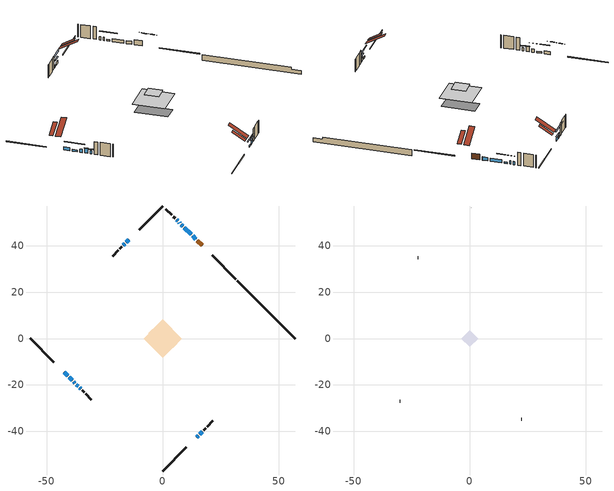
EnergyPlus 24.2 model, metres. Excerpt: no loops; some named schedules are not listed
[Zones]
conditioned space
 floor adiabatic (AdiabaticFloorConstruction): -8.21,0 0,8.21 8.21,0 0,-8.21 z3.35
 floor foundation (Slab1 construction): -6.22,2.24 -2.24,6.22 6.22,-2.24 2.24,-6.22 z-1.3
 wall outside (RimJoist1 construction): 0,-57.04 10.21,-46.83 / -57.04,0 -46.83,-10.21 / 0,57.04 -10.21,46.83 / 31.49,25.55 21.28,35.76 z0.91:1.21
 wall outside (AdiabaticWallConstruction 1): 16.94,40.09 14.88,42.15 z0.91:2.94
 wall outside (AdiabaticWallConstruction): -14.54,42.49 -15.62,41.42 / 14.23,42.81 12.91,44.13 / 12.25,44.79 9.34,47.7 / -42.49,-14.54 -40.98,-16.05 / 15.85,-41.19 16.92,-40.11 / -38.38,-18.66 -37.81,-19.22 / 7.38,49.66 7.05,49.98 / 6.4,50.64 6.02,51.02 / -35.75,-21.29 -35.37,-21.67 z0.91:2.13; 8.68,48.35 8.03,49 / -16.28,40.76 -16.92,40.11 / 14.54,-42.5 15.19,-41.85 / -40.33,-16.71 -39.03,-18 z0.91:1.52; -37.16,-19.88 -36.4,-20.64 z0.91:2.74
 wall outside (Wall1 construction): 17.58,-39.46 18.42,-38.62 / -34.71,-22.33 -33.87,-23.16 / -17.58,39.46 -18.42,38.62 / 5.36,51.67 4.53,52.51 z0.91:5.79
 wall outside (Wall2 construction): 19.07,-37.96 21.56,-35.47 / -33.22,-23.82 -30.73,-26.31 / -19.07,37.96 -21.56,35.47 / 3.87,53.17 1.38,55.66 z0.91:5.79
 wall foundation (FoundationWall1 construction): 32.14,24.89,-1.3 32.14,24.89,0.91 54.55,2.49,0.91 54.55,2.49,0.12 57.04,0,0.12 57.04,0,-1.3
 window (WindowConstruction): -14.54,42.49 -15.62,41.42 z0.91:2.13
 window (WindowConstruction 3): 14.23,42.81 12.91,44.13 z0.91:2.13
 window (WindowConstruction 4): 12.25,44.79 9.34,47.7 z0.91:2.13
 window (WindowConstruction 5): -42.49,-14.54 -40.99,-16.05 z0.91:2.13
 window (WindowConstruction 10): 8.68,48.35 8.04,49 z0.91:1.52
 window (WindowConstruction 11): -16.28,40.76 -16.92,40.11 z0.91:1.52
 window (WindowConstruction 12): 14.54,-42.49 15.19,-41.85 z0.91:1.52
 window (WindowConstruction 13): -40.33,-16.71 -39.04,-18 z0.91:1.52
 window (WindowConstruction 1): 15.85,-41.19 16.92,-40.11 z0.91:2.13
 window (WindowConstruction 2): -38.38,-18.66 -37.81,-19.22 z0.91:2.13
 window (WindowConstruction 6): 7.38,49.66 7.06,49.98 z0.91:2.13
 window (WindowConstruction 7): 6.4,50.64 6.02,51.02 z0.91:2.13
 window (WindowConstruction 8): -37.16,-19.88 -36.4,-20.64 z0.91:2.74
 window (WindowConstruction 9): -35.74,-21.29 -35.37,-21.67 z0.91:2.13
 door (Door): 16.94,40.09 14.88,42.15 z0.91:2.94
 ceiling adiabatic (AdiabaticFloorConstruction): 0,-8.21 8.21,0 0,8.21 -8.21,0 z3.35
 roof outside (Roof2 construction): 13.89,-43.15,5.79 9.1,-38.37,9.73 7.72,-39.75,9.73 12.5,-44.54,5.79; -43.15,-13.89,5.79 -38.37,-9.1,9.73 -39.75,-7.72,9.73 -44.54,-12.5,5.79; -13.89,43.15,5.79 -9.1,38.37,9.73 -7.72,39.75,9.73 -12.5,44.54,5.79; 17.6,39.44,5.79 12.82,34.65,9.73 14.2,33.27,9.73 18.98,38.05,5.79
attic - vented
 floor to conditioned space (Floor1 construction Reversed): -3.65,0 0,3.65 3.65,0 0,-3.65 z5.79
 wall outside (Wall3 construction): 22.22,-34.82 22.29,-34.75 / -30.07,-26.97 -30,-27.03 / -22.22,34.82 -22.29,34.75 / 0.72,56.31 0.66,56.38 z0.91:5.79
 roof outside (Roof1 construction): 11.84,-45.19,5.79 8.45,-41.8,8.59 7.47,-42.78,8.59 10.86,-46.17,5.79; -45.19,-11.84,5.79 -41.8,-8.45,8.59 -42.78,-7.47,8.59 -46.17,-10.86,5.79; -11.84,45.19,5.79 -8.45,41.8,8.59 -7.47,42.78,8.59 -10.86,46.17,5.79; 19.64,37.39,5.79 16.25,34,8.59 17.23,33.02,8.59 20.62,36.41,5.79
shading: -16.26,40.77 -13.9,43.14 -14.11,43.35 -16.48,40.98 z3.04; 6.1,50.94 10.62,46.42 10.83,46.63 6.31,51.15 z4.26; -19.51,37.52 -13.69,43.35 -13.9,43.56 -19.72,37.74 z5.18; 17.13,-39.91 12.6,-44.43 12.82,-44.64 17.34,-40.12 z4.26; -37.1,-19.94 -42.27,-14.77 -42.48,-14.98 -37.31,-20.15 z4.26; 17.57,-39.47 15.2,-41.84 15.41,-42.05 17.78,-39.68 z3.04; -36.3,-20.74 -37.26,-19.78 -37.47,-19.99 -36.51,-20.95 z2.89; -34.94,-22.1 -36.18,-20.86 -36.39,-21.07 -35.15,-22.31 z2.74
[Building]
Building 1: Terrain=Suburbs
[Site:Location]
Mont Joli AP_QC: Latitude {deg}=48.61; Longitude {deg}=-68.21; Time Zone {hr}=-5; Elevation {m}=52; Keep Site Location Information=Yes
[Site:GroundTemperature:Shallow]
-0.843868, -3.04892, -3.2255, -2.1791, 2.02165, 6.20283, 9.82768, 12.1239, 12.319, 10.4514, 6.91898, 2.86606
[Site:WaterMainsTemperature]
Calculation Method=Schedule; Temperature Schedule=mains temperature schedule
[Material] Roughness=Rough; Thermal Absorptance=0.9
Name | Thickness {m} | Conductivity {W/m-K} | Density {kg/m3} | Specific Heat {J/kg-K} | Solar Absorptance | Visible Absorptance
asphalt or fiberglass shingles | 0.00635 | 0.162714 | 1121.4 | 1465.45 | 0.4 | 0.4
ceiling loosefill ins | 0.0846667 | 0.0480833 | 16.02 | 1046.75 | 0.7 | 0.7
ceiling stud and cavity | 0.1397 | 0.610272 | 65.682 | 1177.47 | 0.7 | 0.7
concrete 4.0 in. | 0.1016 | 1.803125 | 2242.8 | 837.4 | 0.7 | 0.7
concrete 8.0 in. | 0.2032 | 1.803125 | 2242.8 | 837.4 | 0.7 | 0.7
door material | 0.04445 | 0.0451087 | 512.64 | 1214.23 | 0.7 | 0.7
exterior vertical ins | 0.0102932 | 0.029427 | 32.04 | 1214.23 | 0.7 | 0.7
floor covering | 0.0127 | 0.0433444 | 54.468 | 1339.84 | 0.6 | 0.6
floor rigid ins; wall rigid ins | 0.512978 | 0.029427 | 32.04 | 1214.23 | 0.7 | 0.7
floor stud and cavity | 0.1397 | 1.75129 | 37.0049 | 1207.88 | 0.7 | 0.7
furniture material conditioned space 1 | 0.1524 | 0.115458 | 640.8 | 1214.23 | 0.6 | 0.6
gypsum board | 0.0127 | 0.160291 | 801 | 837.4 | 0.6 | 0.6
gypsum board 1 | 0.0127 | 0.160291 | 801 | 837.4 | 0.7 | 0.7
osb sheathing 0.5 in. | 0.0127 | 0.115458 | 512.64 | 1214.23 | 0.7 | 0.7
osb sheathing 0.75 in. | 0.01905 | 0.115458 | 512.64 | 1214.23 | 0.7 | 0.7
osb sheathing 2.0 in. | 0.0508 | 0.115458 | 512.64 | 1214.23 | 0.7 | 0.7
rim joist stud and cavity | 0.0508 | 0.0278857 | 125.044 | 1163.47 | 0.6 | 0.6
roof rigid ins | 0.051816 | 0.029427 | 32.04 | 1214.23 | 0.7 | 0.7
roof stud and cavity | 0.2032 | 1.58815 | 78.34581 | 1123.46 | 0.7 | 0.7
wall stud and cavity | 0.1397 | 0.0903627 | 139.0536 | 1170.24 | 0.7 | 0.7
wall stud and cavity 1 | 0.1397 | 0.0819611 | 139.0536 | 1170.24 | 0.7 | 0.7
wall stud and cavity 2 | 0.0889 | 6.1454 | 50.32683 | 1063.81 | 0.6 | 0.6
wall stud and cavity 3 | 0.0889 | 0.380278 | 52.3479 | 1209.89 | 0.7 | 0.7
wall stud and cavity 4 | 0.0889 | 0.391764 | 83.0341 | 1211.67 | 0.7 | 0.7
wood siding | 0.0254 | 0.102417 | 544.68 | 1172.36 | 0.4 | 0.4
wood siding 1 | 0.00254 | 0.102417 | 544.68 | 1172.36 | 0.4 | 0.4
wood siding 2; wood siding 3; wood siding 4 | 0.0254 | 0.102417 | 544.68 | 1172.36 | 0.7 | 0.7
[WindowMaterial:SimpleGlazingSystem]
Name | U-Factor {W/m2-K} | Solar Heat Gain Coefficient
WindowMaterial | 1.71248 | 0.41
WindowMaterial 1 | 1.80731 | 0.38
WindowMaterial 2 | 1.70226 | 0.41
WindowMaterial 3 | 1.609713 | 0.44
WindowMaterial 4 | 1.76132 | 0.39
WindowMaterial 5 | 1.98503 | 0.31
WindowMaterial 6 | 1.72384 | 0.4
WindowMaterial 7 | 1.700561 | 0.41
WindowMaterial 8 | 1.9856 | 0.32
WindowMaterial 9 | 1.92144 | 0.34
[Construction]
AdiabaticFloorConstruction: floor stud and cavity, floor rigid ins, osb sheathing 0.75 in., floor covering
AdiabaticWallConstruction: wood siding 3, wall rigid ins, wall stud and cavity 3, gypsum board
AdiabaticWallConstruction 1: wood siding 4, wall rigid ins, wall stud and cavity 3, gypsum board
Door: door material
Floor1 construction Reversed: gypsum board, ceiling stud and cavity, ceiling loosefill ins
FoundationWall1 construction: concrete 8.0 in., gypsum board 1
furniture construction conditioned space 1: furniture material conditioned space 1
PartitionWallConstruction: gypsum board, wall stud and cavity 4, gypsum board
RimJoist1 construction: wood siding 2, osb sheathing 2.0 in., rim joist stud and cavity
Roof1 construction: asphalt or fiberglass shingles
Roof2 construction: asphalt or fiberglass shingles, roof rigid ins, osb sheathing 0.75 in., roof stud and cavity, gypsum board
Slab1 construction: concrete 4.0 in.
Wall1 construction: wood siding, osb sheathing 0.5 in., wall stud and cavity, gypsum board
Wall2 construction: wood siding, osb sheathing 0.5 in., wall stud and cavity 1, gypsum board
Wall3 construction: wood siding 1, wall stud and cavity 2
WindowConstruction; WindowConstruction 1: WindowMaterial
WindowConstruction 10; WindowConstruction 11; WindowConstruction 12; WindowConstruction 13: WindowMaterial 9
WindowConstruction 2: WindowMaterial 1
WindowConstruction 3: WindowMaterial 2
WindowConstruction 4: WindowMaterial 3
WindowConstruction 5: WindowMaterial 4
WindowConstruction 6: WindowMaterial 5
WindowConstruction 7: WindowMaterial 6
WindowConstruction 8: WindowMaterial 7
WindowConstruction 9: WindowMaterial 8
[Zone] Multiplier=1; Part of Total Floor Area=Yes
Name | Volume {m3}
attic - vented | 11.56
conditioned space | 406.2
[Space]
Name | Zone | Volume {m3}
attic - vented 1 | attic - vented | 11.56
conditioned space 1 | conditioned space | 406.2
[ZoneInfiltration:EffectiveLeakageArea]
infil attic - vented 1: Zone or Space=attic - vented 1; Schedule=Always On Discrete; Effective Air Leakage Area {cm2}=927.305; Stack Coefficient=0.000533782; Wind Coefficient=1.561e-05
[ZoneMixing]
whole house fan mix: Zone or Space=attic - vented; Schedule=Always On Continuous; Design Flow Rate Calculation Method=Flow/Zone; Design Flow Rate {m3/s}=0; Source Zone or Space=conditioned space
[SurfaceProperty:ExposedFoundationPerimeter]
Slab1: Exposed Perimeter Calculation Method=TotalExposedPerimeter; Total Exposed Perimeter {m}=35.205
[InternalMass] Zone or ZoneList=conditioned space; Space or SpaceList=conditioned space 1
Name | Construction | Surface Area {m2}
furniture mass conditioned space 1 | furniture construction conditioned space 1 | 80.9399
partition wall mass | PartitionWallConstruction | 202.35
[Lights]
interior lighting: Zone or ZoneList or Space or SpaceList=conditioned space 1; Schedule=interior lighting schedule; Design Level Calculation Method=LightingLevel; Lighting Level {W}=343.2; Return Air Fraction=0; Fraction Radiant=0.6; Fraction Visible=0.2; Fraction Replaceable=1
[People]
occupants: Zone or ZoneList or Space or SpaceList=conditioned space 1; Number of People Schedule=occupants schedule; Number of People Calculation Method=People; Number of People=3; Fraction Radiant=0.314171; Sensible Heat Fraction=0.56303; Activity Level Schedule=occupants activity schedule; Carbon Dioxide Generation Rate {m3/s-W}=0; Enable ASHRAE 55 Comfort Warnings=No; Mean Radiant Temperature Calculation Type=EnclosureAveraged
[ElectricEquipment] Zone or ZoneList or Space or SpaceList=conditioned space 1; Design Level Calculation Method=EquipmentLevel
Name | Schedule | Design Level {W} | Fraction Latent | Fraction Radiant | Fraction Lost
clothes dryer | clothes dryer schedule | 140.772 | 0.015 | 0.081 | 0.85
clothes washer | clothes washer schedule | 32.1985 | 0.03 | 0.162 | 0.7
cooking range | cooking range schedule | 215.147 | 0.08 | 0.432 | 0.2
dishwasher | dishwasher schedule | 66.8632 | 0.3 | 0.18 | 0.4
fridge | fridge schedule | 72.9452 | 0 | 0.6 | 0
mech vent bath fan 0 | mech vent bath fan 0 schedule | 50.2 | 0 | 0 | 1
mech vent bath fan 1 | mech vent bath fan 1 schedule | 50.2 | 0 | 0 | 1
mech vent house fan | mech vent house fan schedule | 0 | 0 | 0 | 1
mech vent house fan cfis | mech vent house fan cfis schedule | 0 | 0 | 0 | 0
mech vent range fan 0 | mech vent range fan 0 schedule | 57 | 0 | 0 | 1
misc plug loads | misc plug loads schedule | 494.7 | 0.045 | 0.513 | 0.1
whole house fan | Always On Discrete | 0 | 0 | 0 | 1
[OtherEquipment] Zone or ZoneList or Space or SpaceList=conditioned space 1; Design Level Calculation Method=EquipmentLevel
Name | Fuel Type | Schedule | Design Level {W} | Fraction Latent | Fraction Radiant | Fraction Lost
clothes dryer 1 | Electricity | clothes dryer schedule | 0 | 0.015 | 0.081 | 0.85
cooking range 1 | Electricity | cooking range schedule | 0 | 0.08 | 0.432 | 0.2
general water use latent | None | general water use schedule | 62.594 | 1 | 0 | 0
general water use sensible | None | general water use schedule | -61.6891 | 0 | 0.6 | 0
mech vent house fan latent load | None | Always On Discrete | 0 | 1 | 0 | 0
mech vent house fan sensible load | None | Always On Discrete | 0 | 0 | 0 | 0
water heater energy adjustment1 | Electricity | Always On Discrete | 0.01 | 0 | 0 | 1
[ZoneInfiltration:DesignFlowRate] Zone or ZoneList or Space or SpaceList=conditioned space 1; Schedule=Always On Discrete; Design Flow Rate Calculation Method=Flow/Zone; Design Flow Rate {m3/s}=0
infil flow; natural vent flow; whole house fan flow
[ZoneControl:Thermostat]
conditioned space Thermostat: Zone or ZoneList=conditioned space; Control Type Schedule=conditioned space Thermostat Schedule; Control 1=conditioned space temperature setpoint; Temperature Difference Between Cutout And Setpoint {deltaC}=0
[ThermostatSetpoint:DualSetpoint]
conditioned space temperature setpoint: Heating Setpoint Temperature Schedule=heating setpoint; Cooling Setpoint Temperature Schedule=cooling setpoint
[Zone equipment]
conditioned space: electric baseboard
[Foundation:Kiva]
Foundation Kiva 1: Initial Indoor Air Temperature {C}=18; Wall Height Above Grade {m}=0.910011; Wall Depth Below Slab {m}=0.2032; Custom Block Material Name 1=exterior vertical ins; Custom Block Depth 1 {m}=2.21001; Custom Block X Position 1 {m}=0.2159; Custom Block Z Position 1 {m}=0
[Foundation:Kiva:Settings]
Soil Conductivity {W/m-K}=0.849921; Soil Density {kg/m3}=1842.3; Soil Specific Heat {J/kg-K}=418.7; Ground Solar Absorptivity=0.9; Ground Thermal Absorptivity=0.9; Ground Surface Roughness {m}=0.03; Far-Field Width {m}=40; Deep-Ground Boundary Condition=ZeroFlux; Deep-Ground Depth {m}=40; Minimum Cell Dimension {m}=0.2; Maximum Cell Growth Coefficient=3; Simulation Timestep=Timestep
[Exterior:Lights]
exterior lighting: Schedule=exterior lighting schedule; Design Level {W}=75.6
[EnergyManagementSystem:Sensor] Output:Variable or Output:Meter Index Key=conditioned space
Name | Output:Variable or Output:Meter
conditioned_space_clg_unmet_s | Zone Cooling Setpoint Not Met Time
conditioned_space_htg_unmet_s | Zone Heating Setpoint Not Met Time
fridge_tin_s; tin_s; tin_s_1 | Zone Mean Air Temperature
tout_s | Zone Outdoor Air Drybulb Temperature
win_s | Zone Air Humidity Ratio
[Schedule:Constant]
Name | Hourly Value
Always On Continuous; mech vent house fan schedule; mech vent house fan cfis schedule; Always On Discrete | 1
occupants activity schedule | 117.228
fridge schedule | 0
[Schedule:Week:Daily]
interior lighting schedule Week Rule - Jan1-Jan27: interior lighting schedule day, interior lighting schedule day, interior lighting schedule day, interior lighting schedule day, interior lighting schedule day, interior lighting schedule day, interior lighting schedule day, interior lighting schedule default day, interior lighting schedule default day, interior lighting schedule default day, interior lighting schedule default day, interior lighting schedule default day
interior lighting schedule Week Rule - Jan28-Feb3: interior lighting schedule day, interior lighting schedule day, interior lighting schedule day, interior lighting schedule day, interior lighting schedule day 1, interior lighting schedule day 1, interior lighting schedule day 1, interior lighting schedule default day, interior lighting schedule default day, interior lighting schedule default day, interior lighting schedule default day, interior lighting schedule default day
interior lighting schedule Week Rule - Feb4-Feb24: interior lighting schedule day 1, interior lighting schedule day 1, interior lighting schedule day 1, interior lighting schedule day 1, interior lighting schedule day 1, interior lighting schedule day 1, interior lighting schedule day 1, interior lighting schedule default day, interior lighting schedule default day, interior lighting schedule default day, interior lighting schedule default day, interior lighting schedule default day
interior lighting schedule Week Rule - Feb25-Mar3: interior lighting schedule day 1, interior lighting schedule day 1, interior lighting schedule day 1, interior lighting schedule day 1, interior lighting schedule day 2, interior lighting schedule day 2, interior lighting schedule day 2, interior lighting schedule default day, interior lighting schedule default day, interior lighting schedule default day, interior lighting schedule default day, interior lighting schedule default day
interior lighting schedule Week Rule - Mar4-Mar31: interior lighting schedule day 2, interior lighting schedule day 2, interior lighting schedule day 2, interior lighting schedule day 2, interior lighting schedule day 2, interior lighting schedule day 2, interior lighting schedule day 2, interior lighting schedule default day, interior lighting schedule default day, interior lighting schedule default day, interior lighting schedule default day, interior lighting schedule default day
interior lighting schedule Week Rule - Apr1-Apr28: interior lighting schedule day 3, interior lighting schedule day 3, interior lighting schedule day 3, interior lighting schedule day 3, interior lighting schedule day 3, interior lighting schedule day 3, interior lighting schedule day 3, interior lighting schedule default day, interior lighting schedule default day, interior lighting schedule default day, interior lighting schedule default day, interior lighting schedule default day
interior lighting schedule Week Rule - Apr29-May5: interior lighting schedule day 3, interior lighting schedule day 3, interior lighting schedule day 4, interior lighting schedule day 4, interior lighting schedule day 4, interior lighting schedule day 4, interior lighting schedule day 4, interior lighting schedule default day, interior lighting schedule default day, interior lighting schedule default day, interior lighting schedule default day, interior lighting schedule default day
interior lighting schedule Week Rule - May6-May26: interior lighting schedule day 4, interior lighting schedule day 4, interior lighting schedule day 4, interior lighting schedule day 4, interior lighting schedule day 4, interior lighting schedule day 4, interior lighting schedule day 4, interior lighting schedule default day, interior lighting schedule default day, interior lighting schedule default day, interior lighting schedule default day, interior lighting schedule default day
interior lighting schedule Week Rule - May27-Jun2: interior lighting schedule day 4, interior lighting schedule day 4, interior lighting schedule day 4, interior lighting schedule day 4, interior lighting schedule day 4, interior lighting schedule day 5, interior lighting schedule day 5, interior lighting schedule default day, interior lighting schedule default day, interior lighting schedule default day, interior lighting schedule default day, interior lighting schedule default day
interior lighting schedule Week Rule - Jun3-Jun30: interior lighting schedule day 5, interior lighting schedule day 5, interior lighting schedule day 5, interior lighting schedule day 5, interior lighting schedule day 5, interior lighting schedule day 5, interior lighting schedule day 5, interior lighting schedule default day, interior lighting schedule default day, interior lighting schedule default day, interior lighting schedule default day, interior lighting schedule default day
interior lighting schedule Week Rule - Jul1-Jul28: interior lighting schedule day 6, interior lighting schedule day 6, interior lighting schedule day 6, interior lighting schedule day 6, interior lighting schedule day 6, interior lighting schedule day 6, interior lighting schedule day 6, interior lighting schedule default day, interior lighting schedule default day, interior lighting schedule default day, interior lighting schedule default day, interior lighting schedule default day
interior lighting schedule Week Rule - Jul29-Aug4: interior lighting schedule day 6, interior lighting schedule day 6, interior lighting schedule day 6, interior lighting schedule day 7, interior lighting schedule day 7, interior lighting schedule day 7, interior lighting schedule day 7, interior lighting schedule default day, interior lighting schedule default day, interior lighting schedule default day, interior lighting schedule default day, interior lighting schedule default day
interior lighting schedule Week Rule - Aug5-Aug25: interior lighting schedule day 7, interior lighting schedule day 7, interior lighting schedule day 7, interior lighting schedule day 7, interior lighting schedule day 7, interior lighting schedule day 7, interior lighting schedule day 7, interior lighting schedule default day, interior lighting schedule default day, interior lighting schedule default day, interior lighting schedule default day, interior lighting schedule default day
interior lighting schedule Week Rule - Aug26-Sep1: interior lighting schedule day 7, interior lighting schedule day 7, interior lighting schedule day 7, interior lighting schedule day 7, interior lighting schedule day 7, interior lighting schedule day 7, interior lighting schedule day 8, interior lighting schedule default day, interior lighting schedule default day, interior lighting schedule default day, interior lighting schedule default day, interior lighting schedule default day
interior lighting schedule Week Rule - Sep2-Sep29: interior lighting schedule day 8, interior lighting schedule day 8, interior lighting schedule day 8, interior lighting schedule day 8, interior lighting schedule day 8, interior lighting schedule day 8, interior lighting schedule day 8, interior lighting schedule default day, interior lighting schedule default day, interior lighting schedule default day, interior lighting schedule default day, interior lighting schedule default day
interior lighting schedule Week Rule - Sep30-Oct6: interior lighting schedule day 8, interior lighting schedule day 9, interior lighting schedule day 9, interior lighting schedule day 9, interior lighting schedule day 9, interior lighting schedule day 9, interior lighting schedule day 9, interior lighting schedule default day, interior lighting schedule default day, interior lighting schedule default day, interior lighting schedule default day, interior lighting schedule default day
interior lighting schedule Week Rule - Oct7-Oct27: interior lighting schedule day 9, interior lighting schedule day 9, interior lighting schedule day 9, interior lighting schedule day 9, interior lighting schedule day 9, interior lighting schedule day 9, interior lighting schedule day 9, interior lighting schedule default day, interior lighting schedule default day, interior lighting schedule default day, interior lighting schedule default day, interior lighting schedule default day
interior lighting schedule Week Rule - Oct28-Nov3: interior lighting schedule day 9, interior lighting schedule day 9, interior lighting schedule day 9, interior lighting schedule day 9, interior lighting schedule day 10, interior lighting schedule day 10, interior lighting schedule day 10, interior lighting schedule default day, interior lighting schedule default day, interior lighting schedule default day, interior lighting schedule default day, interior lighting schedule default day
interior lighting schedule Week Rule - Nov4-Nov24: interior lighting schedule day 10, interior lighting schedule day 10, interior lighting schedule day 10, interior lighting schedule day 10, interior lighting schedule day 10, interior lighting schedule day 10, interior lighting schedule day 10, interior lighting schedule default day, interior lighting schedule default day, interior lighting schedule default day, interior lighting schedule default day, interior lighting schedule default day
interior lighting schedule Week Rule - Nov25-Dec1: interior lighting schedule day 10, interior lighting schedule day 10, interior lighting schedule day 10, interior lighting schedule day 10, interior lighting schedule day 10, interior lighting schedule day 10, interior lighting schedule day 11, interior lighting schedule default day, interior lighting schedule default day, interior lighting schedule default day, interior lighting schedule default day, interior lighting schedule default day
interior lighting schedule Week Rule - Dec2-Dec31: interior lighting schedule day 11, interior lighting schedule day 11, interior lighting schedule day 11, interior lighting schedule day 11, interior lighting schedule day 11, interior lighting schedule day 11, interior lighting schedule day 11, interior lighting schedule default day, interior lighting schedule default day, interior lighting schedule default day, interior lighting schedule default day, interior lighting schedule default day
occupants schedule Week Rule - Jan1-Dec31: occupants schedule day, occupants schedule day, occupants schedule day, occupants schedule day, occupants schedule day, occupants schedule day, occupants schedule day, occupants schedule default day, occupants schedule default day, occupants schedule default day, occupants schedule default day, occupants schedule default day
clothes dryer schedule Week Rule - Jan1-Dec31: clothes dryer schedule day, clothes dryer schedule day, clothes dryer schedule day, clothes dryer schedule day, clothes dryer schedule day, clothes dryer schedule day, clothes dryer schedule day, clothes dryer schedule default day, clothes dryer schedule default day, clothes dryer schedule default day, clothes dryer schedule default day, clothes dryer schedule default day
clothes washer schedule Week Rule - Jan1-Dec31: clothes washer schedule day, clothes washer schedule day, clothes washer schedule day, clothes washer schedule day, clothes washer schedule day, clothes washer schedule day, clothes washer schedule day, clothes washer schedule default day, clothes washer schedule default day, clothes washer schedule default day, clothes washer schedule default day, clothes washer schedule default day
cooking range schedule Week Rule - Jan1-Dec31: cooking range schedule day, cooking range schedule day, cooking range schedule day, cooking range schedule day, cooking range schedule day, cooking range schedule day, cooking range schedule day, cooking range schedule default day, cooking range schedule default day, cooking range schedule default day, cooking range schedule default day, cooking range schedule default day
dishwasher schedule Week Rule - Jan1-Dec31: dishwasher schedule day, dishwasher schedule day, dishwasher schedule day, dishwasher schedule day, dishwasher schedule day, dishwasher schedule day, dishwasher schedule day, dishwasher schedule default day, dishwasher schedule default day, dishwasher schedule default day, dishwasher schedule default day, dishwasher schedule default day
mech vent bath fan 0 schedule Week Rule - Jan1-Dec31: mech vent bath fan 0 schedule day, mech vent bath fan 0 schedule day, mech vent bath fan 0 schedule day, mech vent bath fan 0 schedule day, mech vent bath fan 0 schedule day, mech vent bath fan 0 schedule day, mech vent bath fan 0 schedule day, mech vent bath fan 0 schedule default day, mech vent bath fan 0 schedule default day, mech vent bath fan 0 schedule default day, mech vent bath fan 0 schedule default day, mech vent bath fan 0 schedule default day
mech vent bath fan 1 schedule Week Rule - Jan1-Dec31: mech vent bath fan 1 schedule day, mech vent bath fan 1 schedule day, mech vent bath fan 1 schedule day, mech vent bath fan 1 schedule day, mech vent bath fan 1 schedule day, mech vent bath fan 1 schedule day, mech vent bath fan 1 schedule day, mech vent bath fan 1 schedule default day, mech vent bath fan 1 schedule default day, mech vent bath fan 1 schedule default day, mech vent bath fan 1 schedule default day, mech vent bath fan 1 schedule default day
mech vent range fan 0 schedule Week Rule - Jan1-Dec31: mech vent range fan 0 schedule day, mech vent range fan 0 schedule day, mech vent range fan 0 schedule day, mech vent range fan 0 schedule day, mech vent range fan 0 schedule day, mech vent range fan 0 schedule day, mech vent range fan 0 schedule day, mech vent range fan 0 schedule default day, mech vent range fan 0 schedule default day, mech vent range fan 0 schedule default day, mech vent range fan 0 schedule default day, mech vent range fan 0 schedule default day
misc plug loads schedule Week Rule - Jan1-Dec31: misc plug loads schedule day, misc plug loads schedule day, misc plug loads schedule day, misc plug loads schedule day, misc plug loads schedule day, misc plug loads schedule day, misc plug loads schedule day, misc plug loads schedule default day, misc plug loads schedule default day, misc plug loads schedule default day, misc plug loads schedule default day, misc plug loads schedule default day
general water use schedule Week Rule - Jan1-Dec31: general water use schedule day, general water use schedule day, general water use schedule day, general water use schedule day, general water use schedule day, general water use schedule day, general water use schedule day, general water use schedule default day, general water use schedule default day, general water use schedule default day, general water use schedule default day, general water use schedule default day
exterior lighting schedule Week Rule - Jan1-Jan27: exterior lighting schedule day, exterior lighting schedule day, exterior lighting schedule day, exterior lighting schedule day, exterior lighting schedule day, exterior lighting schedule day, exterior lighting schedule day, exterior lighting schedule default day, exterior lighting schedule default day, exterior lighting schedule default day, exterior lighting schedule default day, exterior lighting schedule default day
exterior lighting schedule Week Rule - Jan28-Feb3: exterior lighting schedule day, exterior lighting schedule day, exterior lighting schedule day, exterior lighting schedule day, exterior lighting schedule day 1, exterior lighting schedule day 1, exterior lighting schedule day 1, exterior lighting schedule default day, exterior lighting schedule default day, exterior lighting schedule default day, exterior lighting schedule default day, exterior lighting schedule default day
exterior lighting schedule Week Rule - Feb4-Feb24: exterior lighting schedule day 1, exterior lighting schedule day 1, exterior lighting schedule day 1, exterior lighting schedule day 1, exterior lighting schedule day 1, exterior lighting schedule day 1, exterior lighting schedule day 1, exterior lighting schedule default day, exterior lighting schedule default day, exterior lighting schedule default day, exterior lighting schedule default day, exterior lighting schedule default day
exterior lighting schedule Week Rule - Feb25-Mar3: exterior lighting schedule day 1, exterior lighting schedule day 1, exterior lighting schedule day 1, exterior lighting schedule day 1, exterior lighting schedule day 2, exterior lighting schedule day 2, exterior lighting schedule day 2, exterior lighting schedule default day, exterior lighting schedule default day, exterior lighting schedule default day, exterior lighting schedule default day, exterior lighting schedule default day
exterior lighting schedule Week Rule - Mar4-Mar31: exterior lighting schedule day 2, exterior lighting schedule day 2, exterior lighting schedule day 2, exterior lighting schedule day 2, exterior lighting schedule day 2, exterior lighting schedule day 2, exterior lighting schedule day 2, exterior lighting schedule default day, exterior lighting schedule default day, exterior lighting schedule default day, exterior lighting schedule default day, exterior lighting schedule default day
exterior lighting schedule Week Rule - Apr1-Apr28: exterior lighting schedule day 3, exterior lighting schedule day 3, exterior lighting schedule day 3, exterior lighting schedule day 3, exterior lighting schedule day 3, exterior lighting schedule day 3, exterior lighting schedule day 3, exterior lighting schedule default day, exterior lighting schedule default day, exterior lighting schedule default day, exterior lighting schedule default day, exterior lighting schedule default day
exterior lighting schedule Week Rule - Apr29-May5: exterior lighting schedule day 3, exterior lighting schedule day 3, exterior lighting schedule day 4, exterior lighting schedule day 4, exterior lighting schedule day 4, exterior lighting schedule day 4, exterior lighting schedule day 4, exterior lighting schedule default day, exterior lighting schedule default day, exterior lighting schedule default day, exterior lighting schedule default day, exterior lighting schedule default day
exterior lighting schedule Week Rule - May6-May26: exterior lighting schedule day 4, exterior lighting schedule day 4, exterior lighting schedule day 4, exterior lighting schedule day 4, exterior lighting schedule day 4, exterior lighting schedule day 4, exterior lighting schedule day 4, exterior lighting schedule default day, exterior lighting schedule default day, exterior lighting schedule default day, exterior lighting schedule default day, exterior lighting schedule default day
exterior lighting schedule Week Rule - May27-Jun2: exterior lighting schedule day 4, exterior lighting schedule day 4, exterior lighting schedule day 4, exterior lighting schedule day 4, exterior lighting schedule day 4, exterior lighting schedule day 5, exterior lighting schedule day 5, exterior lighting schedule default day, exterior lighting schedule default day, exterior lighting schedule default day, exterior lighting schedule default day, exterior lighting schedule default day
exterior lighting schedule Week Rule - Jun3-Jun30: exterior lighting schedule day 5, exterior lighting schedule day 5, exterior lighting schedule day 5, exterior lighting schedule day 5, exterior lighting schedule day 5, exterior lighting schedule day 5, exterior lighting schedule day 5, exterior lighting schedule default day, exterior lighting schedule default day, exterior lighting schedule default day, exterior lighting schedule default day, exterior lighting schedule default day
exterior lighting schedule Week Rule - Jul1-Jul28: exterior lighting schedule day 6, exterior lighting schedule day 6, exterior lighting schedule day 6, exterior lighting schedule day 6, exterior lighting schedule day 6, exterior lighting schedule day 6, exterior lighting schedule day 6, exterior lighting schedule default day, exterior lighting schedule default day, exterior lighting schedule default day, exterior lighting schedule default day, exterior lighting schedule default day
exterior lighting schedule Week Rule - Jul29-Aug4: exterior lighting schedule day 6, exterior lighting schedule day 6, exterior lighting schedule day 6, exterior lighting schedule day 7, exterior lighting schedule day 7, exterior lighting schedule day 7, exterior lighting schedule day 7, exterior lighting schedule default day, exterior lighting schedule default day, exterior lighting schedule default day, exterior lighting schedule default day, exterior lighting schedule default day
exterior lighting schedule Week Rule - Aug5-Aug25: exterior lighting schedule day 7, exterior lighting schedule day 7, exterior lighting schedule day 7, exterior lighting schedule day 7, exterior lighting schedule day 7, exterior lighting schedule day 7, exterior lighting schedule day 7, exterior lighting schedule default day, exterior lighting schedule default day, exterior lighting schedule default day, exterior lighting schedule default day, exterior lighting schedule default day
exterior lighting schedule Week Rule - Aug26-Sep1: exterior lighting schedule day 7, exterior lighting schedule day 7, exterior lighting schedule day 7, exterior lighting schedule day 7, exterior lighting schedule day 7, exterior lighting schedule day 7, exterior lighting schedule day 8, exterior lighting schedule default day, exterior lighting schedule default day, exterior lighting schedule default day, exterior lighting schedule default day, exterior lighting schedule default day
[Schedule:Year]
interior lighting schedule: interior lighting schedule Week Rule - Jan1-Jan27, 1, 1, 1, 27, interior lighting schedule Week Rule - Jan28-Feb3, 1, 28, 2, 3, interior lighting schedule Week Rule - Feb4-Feb24, 2, 4, 2, 24, interior lighting schedule Week Rule - Feb25-Mar3, 2, 25, 3, 3, interior lighting schedule Week Rule - Mar4-Mar31, 3, 4, 3, 31, interior lighting schedule Week Rule - Apr1-Apr28, 4, 1, 4, 28, interior lighting schedule Week Rule - Apr29-May5, 4, 29, 5, 5, interior lighting schedule Week Rule - May6-May26, 5, 6, 5, 26, interior lighting schedule Week Rule - May27-Jun2, 5, 27, 6, 2, interior lighting schedule Week Rule - Jun3-Jun30, 6, 3, 6, 30, interior lighting schedule Week Rule - Jul1-Jul28, 7, 1, 7, 28, interior lighting schedule Week Rule - Jul29-Aug4, 7, 29, 8, 4, interior lighting schedule Week Rule - Aug5-Aug25, 8, 5, 8, 25, interior lighting schedule Week Rule - Aug26-Sep1, 8, 26, 9, 1, interior lighting schedule Week Rule - Sep2-Sep29, 9, 2, 9, 29, interior lighting schedule Week Rule - Sep30-Oct6, 9, 30, 10, 6, interior lighting schedule Week Rule - Oct7-Oct27, 10, 7, 10, 27, interior lighting schedule Week Rule - Oct28-Nov3, 10, 28, 11, 3, interior lighting schedule Week Rule - Nov4-Nov24, 11, 4, 11, 24, interior lighting schedule Week Rule - Nov25-Dec1, 11, 25, 12, 1, interior lighting schedule Week Rule - Dec2-Dec31, 12, 2, 12, 31
occupants schedule: occupants schedule Week Rule - Jan1-Dec31, 1, 1, 12, 31
clothes dryer schedule: clothes dryer schedule Week Rule - Jan1-Dec31, 1, 1, 12, 31
clothes washer schedule: clothes washer schedule Week Rule - Jan1-Dec31, 1, 1, 12, 31
cooking range schedule: cooking range schedule Week Rule - Jan1-Dec31, 1, 1, 12, 31
dishwasher schedule: dishwasher schedule Week Rule - Jan1-Dec31, 1, 1, 12, 31
mech vent bath fan 0 schedule: mech vent bath fan 0 schedule Week Rule - Jan1-Dec31, 1, 1, 12, 31
mech vent bath fan 1 schedule: mech vent bath fan 1 schedule Week Rule - Jan1-Dec31, 1, 1, 12, 31
mech vent range fan 0 schedule: mech vent range fan 0 schedule Week Rule - Jan1-Dec31, 1, 1, 12, 31
misc plug loads schedule: misc plug loads schedule Week Rule - Jan1-Dec31, 1, 1, 12, 31
general water use schedule: general water use schedule Week Rule - Jan1-Dec31, 1, 1, 12, 31
exterior lighting schedule: exterior lighting schedule Week Rule - Jan1-Jan27, 1, 1, 1, 27, exterior lighting schedule Week Rule - Jan28-Feb3, 1, 28, 2, 3, exterior lighting schedule Week Rule - Feb4-Feb24, 2, 4, 2, 24, exterior lighting schedule Week Rule - Feb25-Mar3, 2, 25, 3, 3, exterior lighting schedule Week Rule - Mar4-Mar31, 3, 4, 3, 31, exterior lighting schedule Week Rule - Apr1-Apr28, 4, 1, 4, 28, exterior lighting schedule Week Rule - Apr29-May5, 4, 29, 5, 5, exterior lighting schedule Week Rule - May6-May26, 5, 6, 5, 26, exterior lighting schedule Week Rule - May27-Jun2, 5, 27, 6, 2, exterior lighting schedule Week Rule - Jun3-Jun30, 6, 3, 6, 30, exterior lighting schedule Week Rule - Jul1-Jul28, 7, 1, 7, 28, exterior lighting schedule Week Rule - Jul29-Aug4, 7, 29, 8, 4, exterior lighting schedule Week Rule - Aug5-Aug25, 8, 5, 8, 25, exterior lighting schedule Week Rule - Aug26-Sep1, 8, 26, 9, 1, exterior lighting schedule Week Rule - Sep2-Sep29, 9, 2, 9, 29, exterior lighting schedule Week Rule - Sep30-Oct6, 9, 30, 10, 6, exterior lighting schedule Week Rule - Oct7-Oct27, 10, 7, 10, 27, exterior lighting schedule Week Rule - Oct28-Nov3, 10, 28, 11, 3, exterior lighting schedule Week Rule - Nov4-Nov24, 11, 4, 11, 24, exterior lighting schedule Week Rule - Nov25-Dec1, 11, 25, 12, 1, exterior lighting schedule Week Rule - Dec2-Dec31, 12, 2, 12, 31
[Schedule:Compact]
conditioned space Thermostat Schedule: Through: 12/31, For: AllDays, Until: 24:00, 4
mains temperature schedule: Through: 01/01, For: AllDays, Until: 24:00, 4.55833, Through: 01/02, For: AllDays, Until: 24:00, 4.48833, Through: 01/03, For: AllDays, Until: 24:00, 4.41944, Through: 01/04, For: AllDays, Until: 24:00, 4.35111, Through: 01/05, For: AllDays, Until: 24:00, 4.28389, Through: 01/06, For: AllDays, Until: 24:00, 4.21778, Through: 01/07, For: AllDays, Until: 24:00, 4.15278, Through: 01/08, For: AllDays, Until: 24:00, 4.08889, Through: 01/09, For: AllDays, Until: 24:00, 4.02611, Through: 01/10, For: AllDays, Until: 24:00, 3.96444, Through: 01/11, For: AllDays, Until: 24:00, 3.90333, Through: 01/12, For: AllDays, Until: 24:00, 3.84389, Through: 01/13, For: AllDays, Until: 24:00, 3.78556, Through: 01/14, For: AllDays, Until: 24:00, 3.72833, Through: 01/15, For: AllDays, Until: 24:00, 3.67222, Through: 01/16, For: AllDays, Until: 24:00, 3.61722, Through: 01/17, For: AllDays, Until: 24:00, 3.56333, Through: 01/18, For: AllDays, Until: 24:00, 3.51111, Through: 01/19, For: AllDays, Until: 24:00, 3.46, Through: 01/20, For: AllDays, Until: 24:00, 3.41, Through: 01/21, For: AllDays, Until: 24:00, 3.36111, Through: 01/22, For: AllDays, Until: 24:00, 3.31389, Through: 01/23, For: AllDays, Until: 24:00, 3.26778, Through: 01/24, For: AllDays, Until: 24:00, 3.22278, Through: 01/25, For: AllDays, Until: 24:00, 3.17944, Through: 01/26, For: AllDays, Until: 24:00, 3.13722, Through: 01/27, For: AllDays, Until: 24:00, 3.09667, Through: 01/28, For: AllDays, Until: 24:00, 3.05722, Through: 01/29, For: AllDays, Until: 24:00, 3.01944, Through: 01/30, For: AllDays, Until: 24:00, 2.98278, Through: 01/31, For: AllDays, Until: 24:00, 2.94778, Through: 02/01, For: AllDays, Until: 24:00, 2.91389, Through: 02/02, For: AllDays, Until: 24:00, 2.88167, Through: 02/03, For: AllDays, Until: 24:00, 2.85056, Through: 02/04, For: AllDays, Until: 24:00, 2.82111, Through: 02/05, For: AllDays, Until: 24:00, 2.79278, Through: 02/06, For: AllDays, Until: 24:00, 2.76667, Through: 02/07, For: AllDays, Until: 24:00, 2.74111, Through: 02/08, For: AllDays, Until: 24:00, 2.71778, Through: 02/09, For: AllDays, Until: 24:00, 2.69556, Through: 02/10, For: AllDays, Until: 24:00, 2.675, Through: 02/11, For: AllDays, Until: 24:00, 2.65556, Through: 02/12, For: AllDays, Until: 24:00, 2.63833, Through: 02/13, For: AllDays, Until: 24:00, 2.62222, Through: 02/14, For: AllDays, Until: 24:00, 2.60722, Through: 02/15, For: AllDays, Until: 24:00, 2.59389, Through: 02/16, For: AllDays, Until: 24:00, 2.58278, Through: 02/17, For: AllDays, Until: 24:00, 2.57222, Through: 02/18, For: AllDays, Until: 24:00, 2.56389, Through: 02/19, For: AllDays, Until: 24:00, 2.55667, Through: 02/20, For: AllDays, Until: 24:00, 2.55111, Through: 02/21, For: AllDays, Until: 24:00, 2.54722, Through: 02/22, For: AllDays, Until: 24:00, 2.545, Through: 02/23, For: AllDays, Until: 24:00, 2.54389, Through: 02/24, For: AllDays, Until: 24:00, 2.54444, Through: 02/25, For: AllDays, Until: 24:00, 2.54667, Through: 02/26, For: AllDays, Until: 24:00, 2.55056, Through: 02/27, For: AllDays, Until: 24:00, 2.55556, Through: 02/28, For: AllDays, Until: 24:00, 2.56222, Through: 03/01, For: AllDays, Until: 24:00, 2.57056, Through: 03/02, For: AllDays, Until: 24:00, 2.58, Through: 03/03, For: AllDays, Until: 24:00, 2.59167, Through: 03/04, For: AllDays, Until: 24:00, 2.60444, Through: 03/05, For: AllDays, Until: 24:00, 2.61889, Through: 03/06, For: AllDays, Until: 24:00, 2.63444, Through: 03/07, For: AllDays, Until: 24:00, 2.65167, Through: 03/08, For: AllDays, Until: 24:00, 2.67056, Through: 03/09, For: AllDays, Until: 24:00, 2.69111, Through: 03/10, For: AllDays, Until: 24:00, 2.71278, Through: 03/11, For: AllDays, Until: 24:00, 2.73611, Through: 03/12, For: AllDays, Until: 24:00, 2.76111, Through: 03/13, For: AllDays, Until: 24:00, 2.78722, Through: 03/14, For: AllDays, Until: 24:00, 2.815, Through: 03/15, For: AllDays, Until: 24:00, 2.84389, Through: 03/16, For: AllDays, Until: 24:00, 2.87444, Through: 03/17, For: AllDays, Until: 24:00, 2.90667, Through: 03/18, For: AllDays, Until: 24:00, 2.94, Through: 03/19, For: AllDays, Until: 24:00, 2.975, Through: 03/20, For: AllDays, Until: 24:00, 3.01111, Through: 03/21, For: AllDays, Until: 24:00, 3.04889, Through: 03/22, For: AllDays, Until: 24:00, 3.08833, Through: 03/23, For: AllDays, Until: 24:00, 3.12833, Through: 03/24, For: AllDays, Until: 24:00, 3.17056, Through: 03/25, For: AllDays, Until: 24:00, 3.21333, Through: 03/26, For: AllDays, Until: 24:00, 3.25778, Through: 03/27, For: AllDays, Until: 24:00, 3.30389, Through: 03/28, For: AllDays, Until: 24:00, 3.35111, Through: 03/29, For: AllDays, Until: 24:00, 3.39944, Through: 03/30, For: AllDays, Until: 24:00, 3.44889, Through: 03/31, For: AllDays, Until: 24:00, 3.5, Through: 04/01, For: AllDays, Until: 24:00, 3.55222, Through: 04/02, For: AllDays, Until: 24:00, 3.60556, Through: 04/03, For: AllDays, Until: 24:00, 3.66, Through: 04/04, For: AllDays, Until: 24:00, 3.71611, Through: 04/05, For: AllDays, Until: 24:00, 3.77278, Through: 04/06, For: AllDays, Until: 24:00, 3.83111, Through: 04/07, For: AllDays, Until: 24:00, 3.89056, Through: 04/08, For: AllDays, Until: 24:00, 3.95111, Through: 04/09, For: AllDays, Until: 24:00, 4.01278, Through: 04/10, For: AllDays, Until: 24:00, 4.075, Through: 04/11, For: AllDays, Until: 24:00, 4.13889, Through: 04/12, For: AllDays, Until: 24:00, 4.20389, Through: 04/13, For: AllDays, Until: 24:00, 4.27, Through: 04/14, For: AllDays, Until: 24:00, 4.33667, Through: 04/15, For: AllDays, Until: 24:00, 4.40444, Through: 04/16, For: AllDays, Until: 24:00, 4.47333, Through: 04/17, For: AllDays, Until: 24:00, 4.54333, Through: 04/18, For: AllDays, Until: 24:00, 4.61389, Through: 04/19, For: AllDays, Until: 24:00, 4.68556, Through: 04/20, For: AllDays, Until: 24:00, 4.75833, Through: 04/21, For: AllDays, Until: 24:00, 4.83167, Through: 04/22, For: AllDays, Until: 24:00, 4.90611, Through: 04/23, For: AllDays, Until: 24:00, 4.98111, Through: 04/24, For: AllDays, Until: 24:00, 5.05722, Through: 04/25, For: AllDays, Until: 24:00, 5.13389, Through: 04/26, For: AllDays, Until: 24:00, 5.21167, Through: 04/27, For: AllDays, Until: 24:00, 5.29, Through: 04/28, For: AllDays, Until: 24:00, 5.36889, Through: 04/29, For: AllDays, Until: 24:00, 5.44833, Through: 04/30, For: AllDays, Until: 24:00, 5.52889, Through: 05/01, For: AllDays, Until: 24:00, 5.61, Through: 05/02, For: AllDays, Until: 24:00, 5.69111, Through: 05/03, For: AllDays, Until: 24:00, 5.77333, Through: 05/04, For: AllDays, Until: 24:00, 5.85667, Through: 05/05, For: AllDays, Until: 24:00, 5.94, Through: 05/06, For: AllDays, Until: 24:00, 6.02389, Through: 05/07, For: AllDays, Until: 24:00, 6.10778, Through: 05/08, For: AllDays, Until: 24:00, 6.19278, Through: 05/09, For: AllDays, Until: 24:00, 6.27833, Through: 05/10, For: AllDays, Until: 24:00, 6.36389, Through: 05/11, For: AllDays, Until: 24:00, 6.45, Through: 05/12, For: AllDays, Until: 24:00, 6.53667, Through: 05/13, For: AllDays, Until: 24:00, 6.62333, Through: 05/14, For: AllDays, Until: 24:00, 6.71056, Through: 05/15, For: AllDays, Until: 24:00, 6.79778, Through: 05/16, For: AllDays, Until: 24:00, 6.88556, Through: 05/17, For: AllDays, Until: 24:00, 6.97389, Through: 05/18, For: AllDays, Until: 24:00, 7.06222, Through: 05/19, For: AllDays, Until: 24:00, 7.15056, Through: 05/20, For: AllDays, Until: 24:00, 7.23889, Through: 05/21, For: AllDays, Until: 24:00, 7.32778, Through: 05/22, For: AllDays, Until: 24:00, 7.41667, Through: 05/23, For: AllDays, Until: 24:00, 7.50556, Through: 05/24, For: AllDays, Until: 24:00, 7.59444, Through: 05/25, For: AllDays, Until: 24:00, 7.68333, Through: 05/26, For: AllDays, Until: 24:00, 7.77278, Through: 05/27, For: AllDays, Until: 24:00, 7.86167, Through: 05/28, For: AllDays, Until: 24:00, 7.95056, Through: 05/29, For: AllDays, Until: 24:00, 8.03944, Through: 05/30, For: AllDays, Until: 24:00, 8.12833, Through: 05/31, For: AllDays, Until: 24:00, 8.21722, Through: 06/01, For: AllDays, Until: 24:00, 8.30556, Through: 06/02, For: AllDays, Until: 24:00, 8.39389, Through: 06/03, For: AllDays, Until: 24:00, 8.48222, Through: 06/04, For: AllDays, Until: 24:00, 8.57, Through: 06/05, For: AllDays, Until: 24:00, 8.65778, Through: 06/06, For: AllDays, Until: 24:00, 8.745, Through: 06/07, For: AllDays, Until: 24:00, 8.83222, Through: 06/08, For: AllDays, Until: 24:00, 8.91889, Through: 06/09, For: AllDays, Until: 24:00, 9.00556, Through: 06/10, For: AllDays, Until: 24:00, 9.09167, Through: 06/11, For: AllDays, Until: 24:00, 9.17722, Through: 06/12, For: AllDays, Until: 24:00, 9.26222, Through: 06/13, For: AllDays, Until: 24:00, 9.34722, Through: 06/14, For: AllDays, Until: 24:00, 9.43111, Through: 06/15, For: AllDays, Until: 24:00, 9.515, Through: 06/16, For: AllDays, Until: 24:00, 9.59833, Through: 06/17, For: AllDays, Until: 24:00, 9.68111, Through: 06/18, For: AllDays, Until: 24:00, 9.76333, Through: 06/19, For: AllDays, Until: 24:00, 9.84444, Through: 06/20, For: AllDays, Until: 24:00, 9.92556, Through: 06/21, For: AllDays, Until: 24:00, 10.0056, Through: 06/22, For: AllDays, Until: 24:00, 10.085, Through: 06/23, For: AllDays, Until: 24:00, 10.1639, Through: 06/24, For: AllDays, Until: 24:00, 10.2422, Through: 06/25, For: AllDays, Until: 24:00, 10.3194, Through: 06/26, For: AllDays, Until: 24:00, 10.3961, Through: 06/27, For: AllDays, Until: 24:00, 10.4717, Through: 06/28, For: AllDays, Until: 24:00, 10.5467, Through: 06/29, For: AllDays, Until: 24:00, 10.6206, Through: 06/30, For: AllDays, Until: 24:00, 10.6939, Through: 07/01, For: AllDays, Until: 24:00, 10.7667, Through: 07/02, For: AllDays, Until: 24:00, 10.8378, Through: 07/03, For: AllDays, Until: 24:00, 10.9083, Through: 07/04, For: AllDays, Until: 24:00, 10.9783, Through: 07/05, For: AllDays, Until: 24:00, 11.0467, Through: 07/06, For: AllDays, Until: 24:00, 11.1144, Through: 07/07, For: AllDays, Until: 24:00, 11.1811, Through: 07/08, For: AllDays, Until: 24:00, 11.2467, Through: 07/09, For: AllDays, Until: 24:00, 11.3111, Through: 07/10, For: AllDays, Until: 24:00, 11.375, Through: 07/11, For: AllDays, Until: 24:00, 11.4372, Through: 07/12, For: AllDays, Until: 24:00, 11.4989, Through: 07/13, For: AllDays, Until: 24:00, 11.5589, Through: 07/14, For: AllDays, Until: 24:00, 11.6178, Through: 07/15, For: AllDays, Until: 24:00, 11.6761, Through: 07/16, For: AllDays, Until: 24:00, 11.7328, Through: 07/17, For: AllDays, Until: 24:00, 11.7883, Through: 07/18, For: AllDays, Until: 24:00, 11.8428, Through: 07/19, For: AllDays, Until: 24:00, 11.8956, Through: 07/20, For: AllDays, Until: 24:00, 11.9478, Through: 07/21, For: AllDays, Until: 24:00, 11.9983, Through: 07/22, For: AllDays, Until: 24:00, 12.0478, Through: 07/23, For: AllDays, Until: 24:00, 12.0956, Through: 07/24, For: AllDays, Until: 24:00, 12.1428, Through: 07/25, For: AllDays, Until: 24:00, 12.1883, Through: 07/26, For: AllDays, Until: 24:00, 12.2322, Through: 07/27, For: AllDays, Until: 24:00, 12.275, Through: 07/28, For: AllDays, Until: 24:00, 12.3167, Through: 07/29, For: AllDays, Until: 24:00, 12.3567, Through: 07/30, For: AllDays, Until: 24:00, 12.3956, Through: 07/31, For: AllDays, Until: 24:00, 12.4328, Through: 08/01, For: AllDays, Until: 24:00, 12.4689, Through: 08/02, For: AllDays, Until: 24:00, 12.5033, Through: 08/03, For: AllDays, Until: 24:00, 12.5367, Through: 08/04, For: AllDays, Until: 24:00, 12.5683, Through: 08/05, For: AllDays, Until: 24:00, 12.5983, Through: 08/06, For: AllDays, Until: 24:00, 12.6272, Through: 08/07, For: AllDays, Until: 24:00, 12.6544, Through: 08/08, For: AllDays, Until: 24:00, 12.6806, Through: 08/09, For: AllDays, Until: 24:00, 12.705, Through: 08/10, For: AllDays, Until: 24:00, 12.7278, Through: 08/11, For: AllDays, Until: 24:00, 12.7494, Through: 08/12, For: AllDays, Until: 24:00, 12.7694, Through: 08/13, For: AllDays, Until: 24:00, 12.7878, Through: 08/14, For: AllDays, Until: 24:00, 12.805, Through: 08/15, For: AllDays, Until: 24:00, 12.8206, Through: 08/16, For: AllDays, Until: 24:00, 12.8344, Through: 08/17, For: AllDays, Until: 24:00, 12.8467, Through: 08/18, For: AllDays, Until: 24:00, 12.8578, Through: 08/19, For: AllDays, Until: 24:00, 12.8672, Through: 08/20, For: AllDays, Until: 24:00, 12.875, Through: 08/21, For: AllDays, Until: 24:00, 12.8817, Through: 08/22, For: AllDays, Until: 24:00, 12.8867, Through: 08/23, For: AllDays, Until: 24:00, 12.89, Through: 08/24, For: AllDays, Until: 24:00, 12.8917, Through: 08/25, For: AllDays, Until: 24:00, 12.8917, Through: 08/26, For: AllDays, Until: 24:00, 12.8906, Through: 08/27, For: AllDays, Until: 24:00, 12.8878, Through: 08/28, For: AllDays, Until: 24:00, 12.8833, Through: 08/29, For: AllDays, Until: 24:00, 12.8772, Through: 08/30, For: AllDays, Until: 24:00, 12.87, Through: 08/31, For: AllDays, Until: 24:00, 12.8611, Through: 09/01, For: AllDays, Until: 24:00, 12.8506, Through: 09/02, For: AllDays, Until: 24:00, 12.8389, Through: 09/03, For: AllDays, Until: 24:00, 12.825, Through: 09/04, For: AllDays, Until: 24:00, 12.81, Through: 09/05, For: AllDays, Until: 24:00, 12.7939, Through: 09/06, For: AllDays, Until: 24:00, 12.7756, Through: 09/07, For: AllDays, Until: 24:00, 12.7561, Through: 09/08, For: AllDays, Until: 24:00, 12.735, Through: 09/09, For: AllDays, Until: 24:00, 12.7128, Through: 09/10, For: AllDays, Until: 24:00, 12.6889, Through: 09/11, For: AllDays, Until: 24:00, 12.6633, Through: 09/12, For: AllDays, Until: 24:00, 12.6367, Through: 09/13, For: AllDays, Until: 24:00, 12.6078, Through: 09/14, For: AllDays, Until: 24:00, 12.5783, Through: 09/15, For: AllDays, Until: 24:00, 12.5472, Through: 09/16, For: AllDays, Until: 24:00, 12.5144, Through: 09/17, For: AllDays, Until: 24:00, 12.48, Through: 09/18, For: AllDays, Until: 24:00, 12.4444, Through: 09/19, For: AllDays, Until: 24:00, 12.4078, Through: 09/20, For: AllDays, Until: 24:00, 12.3694, Through: 09/21, For: AllDays, Until: 24:00, 12.33, Through: 09/22, For: AllDays, Until: 24:00, 12.2889, Through: 09/23, For: AllDays, Until: 24:00, 12.2467, Through: 09/24, For: AllDays, Until: 24:00, 12.2028, Through: 09/25, For: AllDays, Until: 24:00, 12.1578, Through: 09/26, For: AllDays, Until: 24:00, 12.1111, Through: 09/27, For: AllDays, Until: 24:00, 12.0633, Through: 09/28, For: AllDays, Until: 24:00, 12.0144, Through: 09/29, For: AllDays, Until: 24:00, 11.9644, Through: 09/30, For: AllDays, Until: 24:00, 11.9128, Through: 10/01, For: AllDays, Until: 24:00, 11.86, Through: 10/02, For: AllDays, Until: 24:00, 11.8061, Through: 10/03, For: AllDays, Until: 24:00, 11.7511, Through: 10/04, For: AllDays, Until: 24:00, 11.6944, Through: 10/05, For: AllDays, Until: 24:00, 11.6372, Through: 10/06, For: AllDays, Until: 24:00, 11.5783, Through: 10/07, For: AllDays, Until: 24:00, 11.5183, Through: 10/08, For: AllDays, Until: 24:00, 11.4578, Through: 10/09, For: AllDays, Until: 24:00, 11.3956, Through: 10/10, For: AllDays, Until: 24:00, 11.3322, Through: 10/11, For: AllDays, Until: 24:00, 11.2678, Through: 10/12, For: AllDays, Until: 24:00, 11.2028, Through: 10/13, For: AllDays, Until: 24:00, 11.1367, Through: 10/14, For: AllDays, Until: 24:00, 11.0689, Through: 10/15, For: AllDays, Until: 24:00, 11.0006, Through: 10/16, For: AllDays, Until: 24:00, 10.9317, Through: 10/17, For: AllDays, Until: 24:00, 10.8611, Through: 10/18, For: AllDays, Until: 24:00, 10.79, Through: 10/19, For: AllDays, Until: 24:00, 10.7178, Through: 10/20, For: AllDays, Until: 24:00, 10.645, Through: 10/21, For: AllDays, Until: 24:00, 10.5711, Through: 10/22, For: AllDays, Until: 24:00, 10.4961, Through: 10/23, For: AllDays, Until: 24:00, 10.4211, Through: 10/24, For: AllDays, Until: 24:00, 10.3444, Through: 10/25, For: AllDays, Until: 24:00, 10.2672, Through: 10/26, For: AllDays, Until: 24:00, 10.1894, Through: 10/27, For: AllDays, Until: 24:00, 10.1111, Through: 10/28, For: AllDays, Until: 24:00, 10.0317, Through: 10/29, For: AllDays, Until: 24:00, 9.95167, Through: 10/30, For: AllDays, Until: 24:00, 9.87111, Through: 10/31, For: AllDays, Until: 24:00, 9.79, Through: 11/01, For: AllDays, Until: 24:00, 9.70778, Through: 11/02, For: AllDays, Until: 24:00, 9.62556, Through: 11/03, For: AllDays, Until: 24:00, 9.54222, Through: 11/04, For: AllDays, Until: 24:00, 9.45889, Through: 11/05, For: AllDays, Until: 24:00, 9.37444, Through: 11/06, For: AllDays, Until: 24:00, 9.29, Through: 11/07, For: AllDays, Until: 24:00, 9.205, Through: 11/08, For: AllDays, Until: 24:00, 9.11944, Through: 11/09, For: AllDays, Until: 24:00, 9.03389, Through: 11/10, For: AllDays, Until: 24:00, 8.94722, Through: 11/11, For: AllDays, Until: 24:00, 8.86056, Through: 11/12, For: AllDays, Until: 24:00, 8.77389, Through: 11/13, For: AllDays, Until: 24:00, 8.68611, Through: 11/14, For: AllDays, Until: 24:00, 8.59889, Through: 11/15, For: AllDays, Until: 24:00, 8.51111, Through: 11/16, For: AllDays, Until: 24:00, 8.42278, Through: 11/17, For: AllDays, Until: 24:00, 8.33444, Through: 11/18, For: AllDays, Until: 24:00, 8.24611, Through: 11/19, For: AllDays, Until: 24:00, 8.15722, Through: 11/20, For: AllDays, Until: 24:00, 8.06833, Through: 11/21, For: AllDays, Until: 24:00, 7.97944, Through: 11/22, For: AllDays, Until: 24:00, 7.89056, Through: 11/23, For: AllDays, Until: 24:00, 7.80167, Through: 11/24, For: AllDays, Until: 24:00, 7.71278, Through: 11/25, For: AllDays, Until: 24:00, 7.62389, Through: 11/26, For: AllDays, Until: 24:00, 7.53444, Through: 11/27, For: AllDays, Until: 24:00, 7.44556, Through: 11/28, For: AllDays, Until: 24:00, 7.35667, Through: 11/29, For: AllDays, Until: 24:00, 7.26778, Through: 11/30, For: AllDays, Until: 24:00, 7.17944, Through: 12/01, For: AllDays, Until: 24:00, 7.09111, Through: 12/02, For: AllDays, Until: 24:00, 7.00278, Through: 12/03, For: AllDays, Until: 24:00, 6.91444, Through: 12/04, For: AllDays, Until: 24:00, 6.82667, Through: 12/05, For: AllDays, Until: 24:00, 6.73889, Through: 12/06, For: AllDays, Until: 24:00, 6.65167, Through: 12/07, For: AllDays, Until: 24:00, 6.565, Through: 12/08, For: AllDays, Until: 24:00, 6.47833, Through: 12/09, For: AllDays, Until: 24:00, 6.39222, Through: 12/10, For: AllDays, Until: 24:00, 6.30611, Through: 12/11, For: AllDays, Until: 24:00, 6.22056, Through: 12/12, For: AllDays, Until: 24:00, 6.13556, Through: 12/13, For: AllDays, Until: 24:00, 6.05111, Through: 12/14, For: AllDays, Until: 24:00, 5.96722, Through: 12/15, For: AllDays, Until: 24:00, 5.88389, Through: 12/16, For: AllDays, Until: 24:00, 5.80056, Through: 12/17, For: AllDays, Until: 24:00, 5.71833, Through: 12/18, For: AllDays, Until: 24:00, 5.63667, Through: 12/19, For: AllDays, Until: 24:00, 5.555, Through: 12/20, For: AllDays, Until: 24:00, 5.47444, Through: 12/21, For: AllDays, Until: 24:00, 5.395, Through: 12/22, For: AllDays, Until: 24:00, 5.31556, Through: 12/23, For: AllDays, Until: 24:00, 5.23722, Through: 12/24, For: AllDays, Until: 24:00, 5.15944, Through: 12/25, For: AllDays, Until: 24:00, 5.08222, Through: 12/26, For: AllDays, Until: 24:00, 5.00611, Through: 12/27, For: AllDays, Until: 24:00, 4.93056, Through: 12/28, For: AllDays, Until: 24:00, 4.85611, Through: 12/29, For: AllDays, Until: 24:00, 4.78222, Through: 12/30, For: AllDays, Until: 24:00, 4.70944, Through: 12/31, For: AllDays, Until: 24:00, 4.63722
